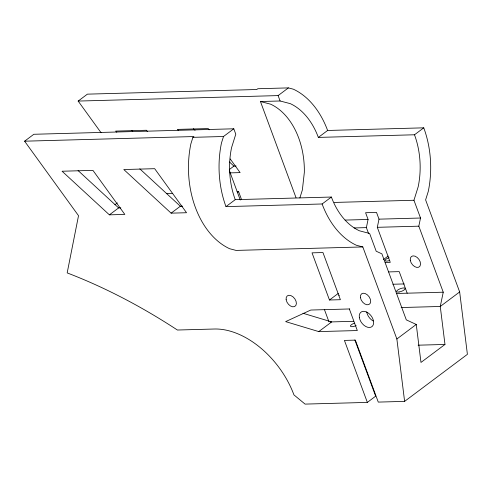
<?xml version="1.0" encoding="UTF-8"?>
<svg xmlns="http://www.w3.org/2000/svg" width="492" height="492" viewBox="0 0 492 492"><rect width="100%" height="100%" fill="white"/><g stroke="black" fill="none" stroke-linecap="round" stroke-linejoin="round"><path stroke-width="0.74" d="M368.496 233.331L366.38 227.612L368.077 219.457L365.587 212.722L376.515 212.421L379.006 219.155L377.303 227.316L390.261 262.347L385.162 262.488M235.237 199.672A68.167 47.201 88.4 0 1 231.554 147.68L235.785 134.187L233.792 128.799L223.509 136.499L221.462 143.031A83.369 57.73 88.4 0 0 225.976 206.615L235.237 199.672L331.387 197.04A68.167 47.201 88.4 0 0 359.412 230.791L369.627 233.466L376.196 251.227L381.884 253.847L406.306 319.868L416.257 324.456L420.98 362.432L444.977 344.449L440.266 306.473L443.243 292.199L418.821 226.179L420.519 218.024L413.95 200.262L418.182 186.769A68.167 47.201 88.4 0 0 414.498 134.777L423.76 127.834A83.369 57.73 88.4 0 1 428.274 191.419L425.611 199.9L459.657 291.947L467.4 354.338L404.615 401.374L378.274 402.099L355.347 340.12L344.425 340.421L367.352 402.401L375.66 396.177L354.867 339.96M367.352 402.401L305.077 404.104L293.939 394.885A75.743 49.077 53.2 0 0 214.389 329.013L177.403 330.027A534.65 346.436 53.2 0 0 67.176 272.906L78.523 215.687L24.6 141.192L193.965 136.555L192.919 137.336L190.871 143.867A83.369 57.73 88.4 0 0 229.666 248.737L236.08 250.416L362.819 246.941L396.866 338.988L404.615 401.374M299.874 197.913L302.371 189.943L304.333 172.44A68.167 47.201 88.4 0 0 270.655 104.193L260.44 101.518L296.018 197.692M24.6 141.192L33.837 134.279L233.792 128.799M101.075 132.729L78.16 101.069L87.398 94.15L256.756 89.513L257.802 88.732L288.392 87.896L293.337 89.187A83.369 57.73 88.4 0 1 327.617 130.472L423.76 127.834M114.925 204.733L117.354 202.913M109.39 214.844L124.82 214.42L92.939 170.38L62.078 171.228L109.39 214.844L118.621 207.925L120.829 207.864M78.16 101.069L278.115 95.596L288.392 87.896M171.118 213.153L186.548 212.728L154.672 168.688L123.806 169.537L171.118 213.153L180.355 206.234L182.557 206.173M229.297 169.568L233.915 166.112L236.117 166.05M237.408 192.612L238.62 191.702L241.554 199.629M260.44 101.518L280.108 100.983L290.323 103.658A68.167 47.201 88.4 0 1 318.349 137.409L327.617 130.472M225.976 206.615L322.119 203.977L331.387 197.04M329.468 300.003L340.396 299.702L322.955 252.544L312.026 252.845L329.468 300.003L338.287 293.398M383.452 259.561L388.151 256.043M349.769 308.951L310.79 310.04L285.643 321.614L318.761 331.596L331.688 321.916L302.986 313.263M396.866 338.988L416.257 324.456M459.657 291.947L440.266 306.473L401.152 307.543M192.919 137.336L223.509 136.499M318.349 137.409L414.498 134.777M229.819 172.889L240.108 172.606L230.231 158.959M166.597 193.676L172.723 193.504M237.089 191.745L238.62 191.702M334.191 202.446L413.95 200.262M345.113 220.084L368.077 219.457M379.006 219.155L420.519 218.024M354.105 227.95L366.38 227.612M377.303 227.316L418.821 226.179M388.631 271.916L399.215 271.627L407.192 293.183M392.899 284.247L404.239 283.933M396.601 293.478L443.243 292.199M330.163 321.952L353.619 321.313M318.761 331.596L357.321 330.544L349.351 308.982M418.145 345.187L444.977 344.449M362.819 246.941L356.399 245.262A83.369 57.73 88.4 0 1 322.119 203.977M193.362 128.726L195.047 130.282M229.407 161.954L233.915 166.112M178.491 130.448L177.366 129.408L208.233 128.566L209.131 129.808M131.628 130.417L132.76 131.456M116.764 132.139L115.638 131.1L146.499 130.257L147.397 131.499M139.802 168.848L180.355 206.234M78.068 170.54L118.621 207.925M278.115 95.596L280.108 100.983M324.456 309.646L328.933 321.743M229.389 170.613L240.274 200.035M356.159 325.575A4.545 1.439 -20.3 0 1 350.513 326.319A4.545 1.439 -20.3 0 1 354.351 323.213M373.145 320.962A9.09 5.892 53.2 0 1 366.724 311.953M389.775 260.44A4.545 1.439 -20.3 0 1 385.138 260.569A4.545 1.439 -20.3 0 1 389.061 257.63M339.209 295.471A4.545 1.439 -20.3 0 1 338.97 295.157M399.055 292.008A4.545 1.439 -20.3 0 0 405.156 288.497A4.545 1.439 -20.3 0 0 398.434 289.573A4.545 1.439 -20.3 0 0 399.055 292.008M360.433 297.635A6.513 4.219 53.2 0 0 368.809 304.579A6.513 4.219 53.2 0 0 367.333 294.825A6.513 4.219 53.2 0 0 360.433 297.635M286.141 299.671A6.513 4.219 53.2 0 0 294.517 306.614A6.513 4.219 53.2 0 0 293.035 296.861A6.513 4.219 53.2 0 0 286.141 299.671M410.297 260.28A6.513 4.219 53.2 0 0 418.68 267.217A6.513 4.219 53.2 0 0 417.198 257.47A6.513 4.219 53.2 0 0 410.297 260.28M359.338 317.488A9.09 5.892 53.2 0 0 371.029 327.168A9.09 5.892 53.2 0 0 368.969 313.558A9.09 5.892 53.2 0 0 359.338 317.488"/></g></svg>
